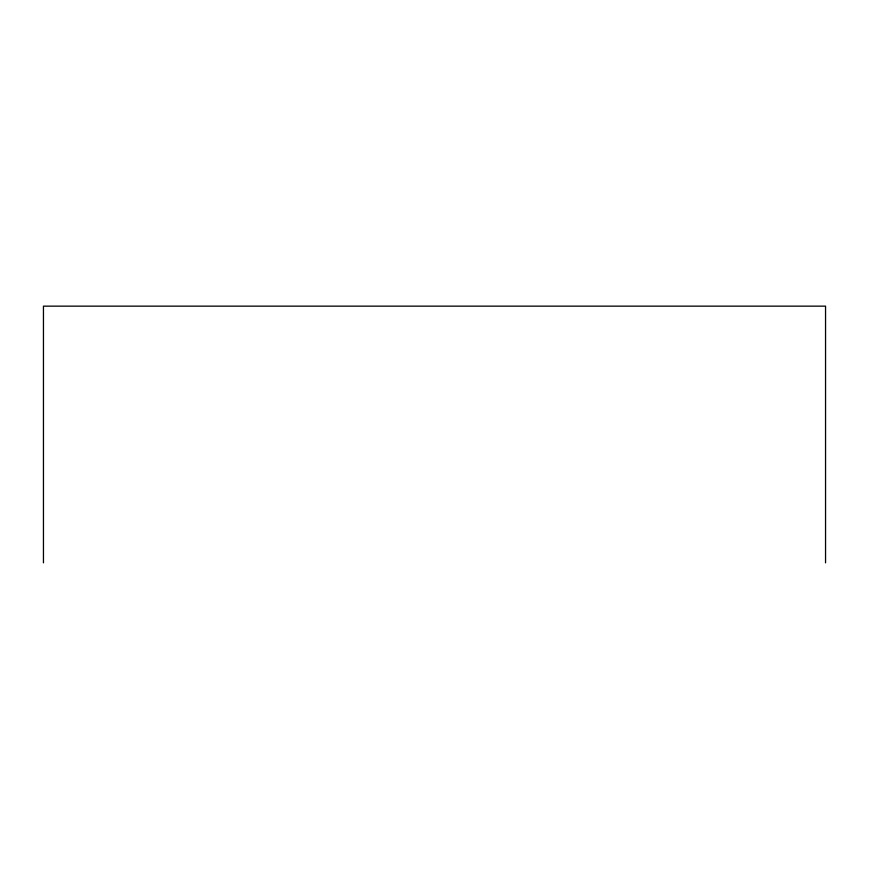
<?xml version="1.0" encoding="UTF-8"?>
<svg xmlns="http://www.w3.org/2000/svg" width="869" height="869" viewBox="0 0 869 869"><rect width="100%" height="100%" fill="white"/><g stroke="black" fill="none" stroke-linecap="round" stroke-linejoin="round"><path stroke-width="1.3" d="M825.55 562.851L825.55 306.149L43.45 306.149L43.45 562.851"/></g></svg>
